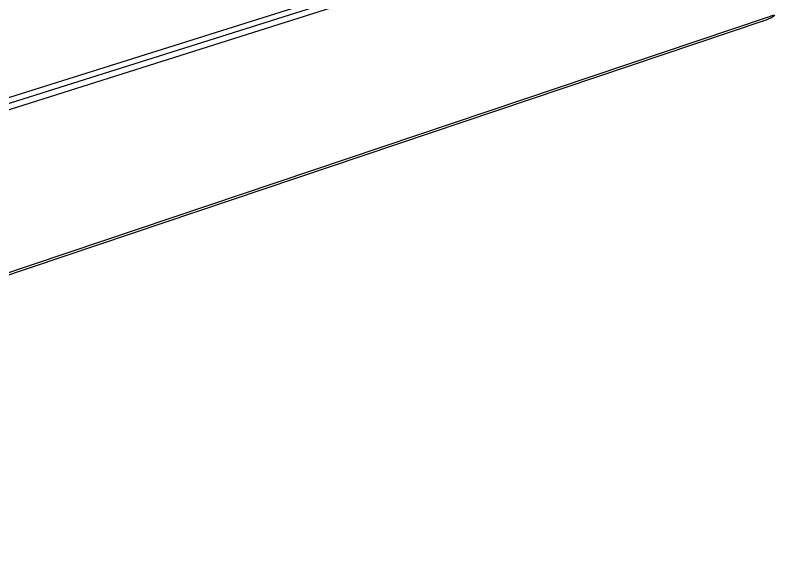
# Model space of a CAD drawing. Header units: millimetres. Extents: x -573 to 3430, y 0 to 3769.
# Drawn here: x 1801.94 to 1840.01, y 301.5 to 327.97 of the extents above; entities that cross this region are included whole.
import ezdxf

# ---------------------------------------------------------------- set-up
doc = ezdxf.new("R2010")
doc.units = ezdxf.units.MM
doc.layers.add('01 Basic thick', color=7, linetype='Continuous', lineweight=35)

msp = doc.modelspace()

# ---------------------------------------------------------------- linework, layer by layer
at = {"layer": '01 Basic thick', "lineweight": -3}
for p, q in [((1839.818, 335.619), (1560.049, 247.367)), ((1840.007, 335.393), (1560.294, 246.942)), ((1834.781, 334.295), (1573.54, 252.074)), ((1839.476, 327.853), (1560.348, 233.995)), ((1839.323, 327.703), (1839.386, 327.726)), ((1839.386, 327.726), (1839.448, 327.75)), ((1839.448, 327.75), (1839.51, 327.776)), ((1839.541, 327.873), (1839.476, 327.853)), ((1839.51, 327.776), (1839.571, 327.804)), ((1839.605, 327.896), (1839.541, 327.873)), ((1839.571, 327.804), (1839.63, 327.834)), ((1839.669, 327.921), (1839.605, 327.896)), ((1839.63, 327.834), (1839.689, 327.866)), ((1839.731, 327.947), (1839.669, 327.921)), ((1839.689, 327.866), (1839.747, 327.9)), ((1839.793, 327.976), (1839.731, 327.947)), ((1839.747, 327.9), (1839.804, 327.935)), ((1839.804, 327.935), (1839.859, 327.973)), ((1839.259, 327.683), (1560.105, 233.743)), ((1839.259, 327.683), (1839.323, 327.703))]:
    msp.add_line(p, q, dxfattribs=at)

doc.saveas('drawing.dxf')
